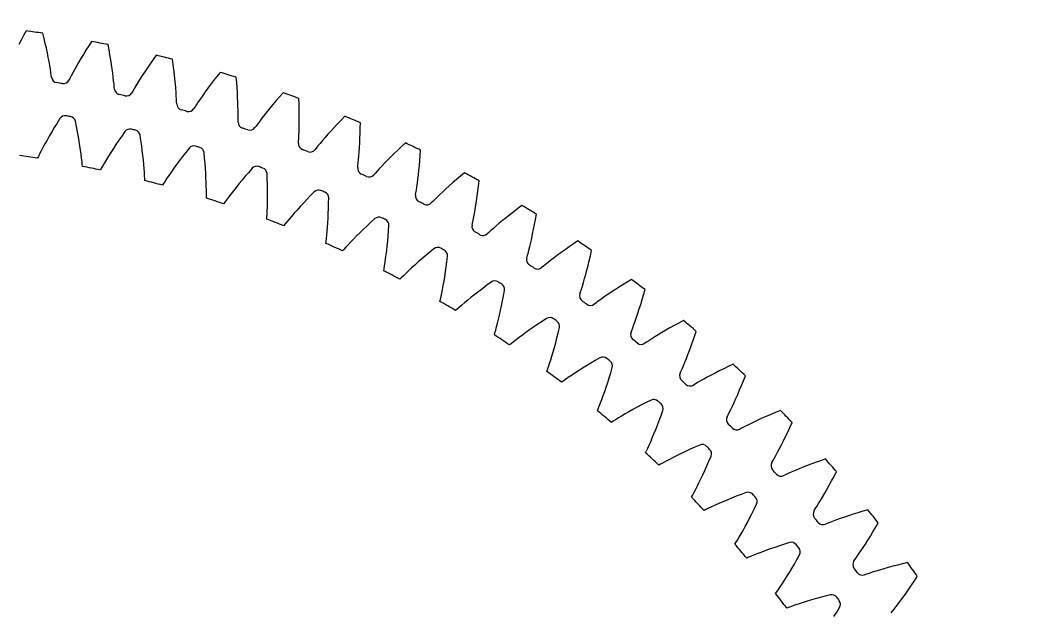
# Model space of a CAD drawing. Header units: millimetres. Extents: x -86 to 86, y -86 to 86.
# Drawn here: x -9.44 to 39.24, y 33.87 to 62.46 of the extents above; entities that cross this region are included whole.
import ezdxf

# ---------------------------------------------------------------- set-up
doc = ezdxf.new("R2010")
doc.units = ezdxf.units.MM

msp = doc.modelspace()

# ---------------------------------------------------------------- linework, layer by layer
at = {"layer": 'outer'}
msp.add_circle((0, 0), 85.663286, dxfattribs=at)
at = {"layer": 'thin_ring_external'}
for p, q in [((-9.151933, 61.939969), (-9.278963, 61.717697)), ((-8.286001, 61.577283), (-8.346419, 61.826062)), ((-9.399429, 61.50149), (-9.513263, 61.291906)), ((-9.278963, 61.717697), (-9.399429, 61.50149)), ((-8.230206, 61.336151), (-8.286001, 61.577283)), ((-6.000131, 61.432915), (-6.138344, 61.217419)), ((-8.178948, 61.103222), (-8.230206, 61.336151)), ((-8.132139, 60.879164), (-8.178948, 61.103222)), ((-8.0897, 60.664806), (-8.132139, 60.879164)), ((-6.269693, 61.007645), (-6.39408, 60.804147)), ((-6.138344, 61.217419), (-6.269693, 61.007645)), ((-5.153847, 61.026487), (-5.201484, 61.278026)), ((-5.110438, 60.782821), (-5.153847, 61.026487)), ((-8.051559, 60.461204), (-8.0897, 60.664806)), ((-8.017671, 60.26977), (-8.051559, 60.461204)), ((-6.621364, 60.418769), (-6.72379, 60.238721)), ((-6.511368, 60.607585), (-6.621364, 60.418769)), ((-6.39408, 60.804147), (-6.511368, 60.607585)), ((-5.07114, 60.547578), (-5.110438, 60.782821)), ((-5.035833, 60.321422), (-5.07114, 60.547578)), ((-3.027367, 60.557432), (-3.169256, 60.354638)), ((-2.878331, 60.765589), (-3.027367, 60.557432)), ((-2.053903, 60.31648), (-2.088635, 60.570123)), ((-7.988036, 60.092512), (-8.017671, 60.26977)), ((-7.962771, 59.932578), (-7.988036, 60.092512)), ((-7.942308, 59.795875), (-7.962771, 59.932578)), ((-6.904026, 59.910874), (-6.980045, 59.767911)), ((-6.818229, 60.06879), (-6.904026, 59.910874)), ((-6.72379, 60.238721), (-6.818229, 60.06879)), ((-5.004394, 60.105176), (-5.035833, 60.321422)), ((-4.976699, 59.899892), (-5.004394, 60.105176)), ((-4.95263, 59.706978), (-4.976699, 59.899892)), ((-3.431043, 59.96744), (-3.550536, 59.784487)), ((-3.303871, 60.157757), (-3.431043, 59.96744)), ((-3.169256, 60.354638), (-3.303871, 60.157757)), ((-2.022992, 60.070915), (-2.053903, 60.31648)), ((-1.995757, 59.833972), (-2.022992, 60.070915)), ((0.205323, 59.939733), (0.045852, 59.739457)), ((-7.927442, 59.702232), (-7.942308, 59.795875)), ((-7.043951, 59.645345), (-7.08853, 59.561662)), ((-6.980045, 59.767911), (-7.043951, 59.645345)), ((-4.932085, 59.528438), (-4.95263, 59.706978)), ((-4.915019, 59.367423), (-4.932085, 59.528438)), ((-3.765015, 59.445016), (-3.858763, 59.291687)), ((-3.662022, 59.609903), (-3.765015, 59.445016)), ((-3.550536, 59.784487), (-3.662022, 59.609903)), ((-1.972044, 59.606309), (-1.995757, 59.833972)), ((-1.951688, 59.388739), (-1.972044, 59.606309)), ((-0.106206, 59.544173), (-0.250699, 59.354421)), ((0.045852, 59.739457), (-0.106206, 59.544173)), ((1.005743, 59.449113), (0.984009, 59.704199)), ((1.024076, 59.20229), (1.005743, 59.449113)), ((-4.901563, 59.229853), (-4.915019, 59.367423)), ((-4.891497, 59.135573), (-4.901563, 59.229853)), ((-4.012064, 59.033649), (-4.060858, 58.952352)), ((-3.941982, 59.152792), (-4.012064, 59.033649)), ((-3.858763, 59.291687), (-3.941982, 59.152792)), ((-1.934511, 59.182309), (-1.951688, 59.388739)), ((-1.920323, 58.988417), (-1.934511, 59.182309)), ((-1.908921, 58.809062), (-1.920323, 58.988417)), ((-0.516101, 58.994233), (-0.636356, 58.82557)), ((-0.387422, 59.170847), (-0.516101, 58.994233)), ((-0.250699, 59.354421), (-0.387422, 59.170847)), ((1.039177, 58.964266), (1.024076, 59.20229)), ((1.051234, 58.735689), (1.039177, 58.964266)), ((3.242786, 58.9575), (3.073297, 58.765628)), ((-1.900099, 58.647385), (-1.908921, 58.809062)), ((-1.893685, 58.509307), (-1.900099, 58.647385)), ((-1.888447, 58.414636), (-1.893685, 58.509307)), ((-0.849088, 58.517814), (-0.939291, 58.38335)), ((-0.747633, 58.666157), (-0.849088, 58.517814)), ((-0.636356, 58.82557), (-0.747633, 58.666157)), ((1.060455, 58.517364), (1.051234, 58.735689)), ((1.067068, 58.310326), (1.060455, 58.517364)), ((2.911466, 58.578363), (2.757473, 58.396237)), ((3.073297, 58.765628), (2.911466, 58.578363)), ((4.017111, 58.426651), (4.008429, 58.682514)), ((4.022816, 58.179214), (4.017111, 58.426651)), ((-1.015365, 58.26794), (-1.068246, 58.189241)), ((-0.939291, 58.38335), (-1.015365, 58.26794)), ((1.071338, 58.115963), (1.067068, 58.310326)), ((1.073567, 57.936259), (1.071338, 58.115963)), ((1.074122, 57.774343), (1.073567, 57.936259)), ((2.474025, 58.050071), (2.345315, 57.887767)), ((2.611554, 58.219883), (2.474025, 58.050071)), ((2.757473, 58.396237), (2.611554, 58.219883)), ((4.025744, 57.940729), (4.022816, 58.179214)), ((4.026114, 57.711834), (4.025744, 57.940729)), ((1.073477, 57.636117), (1.074122, 57.774343)), ((1.073875, 57.541303), (1.073477, 57.636117)), ((2.020195, 57.461593), (1.938328, 57.350218)), ((2.117146, 57.591276), (2.020195, 57.461593)), ((2.226043, 57.734244), (2.117146, 57.591276)), ((2.345315, 57.887767), (2.226043, 57.734244)), ((4.020209, 57.286218), (4.024175, 57.493324)), ((4.024175, 57.493324), (4.026114, 57.711834)), ((5.875886, 57.45973), (5.712794, 57.285704)), ((6.047068, 57.638487), (5.875886, 57.45973)), ((6.226133, 57.821455), (6.047068, 57.638487)), ((6.972342, 57.25176), (6.976737, 57.507733)), ((1.938328, 57.350218), (1.881497, 57.274322)), ((4.007598, 56.912307), (4.014548, 57.09189)), ((4.014548, 57.09189), (4.020209, 57.286218)), ((5.558062, 57.117031), (5.412041, 56.954462)), ((5.712794, 57.285704), (5.558062, 57.117031)), ((6.956153, 56.766032), (6.965406, 57.004355)), ((6.965406, 57.004355), (6.972342, 57.25176)), ((3.987739, 56.51785), (3.992183, 56.612562)), ((3.992183, 56.612562), (3.999885, 56.750574)), ((3.999885, 56.750574), (4.007598, 56.912307)), ((5.032201, 56.514488), (4.928755, 56.389925)), ((5.148256, 56.65171), (5.032201, 56.514488)), ((5.275212, 56.798943), (5.148256, 56.65171)), ((5.412041, 56.954462), (5.275212, 56.798943)), ((6.931741, 56.31929), (6.944835, 56.537417)), ((6.944835, 56.537417), (6.956153, 56.766032)), ((9.147581, 56.534559), (8.959408, 56.360974)), ((4.841308, 56.282875), (4.780676, 56.20998)), ((4.928755, 56.389925), (4.841308, 56.282875)), ((6.901629, 55.918872), (6.917205, 56.112657)), ((6.917205, 56.112657), (6.931741, 56.31929)), ((8.607557, 56.025719), (8.444413, 55.865167)), ((8.779321, 56.19119), (8.607557, 56.025719)), ((8.959408, 56.360974), (8.779321, 56.19119)), ((9.863729, 55.927506), (9.881187, 56.182921)), ((6.854819, 55.44131), (6.869558, 55.578749)), ((6.869558, 55.578749), (6.885519, 55.739877)), ((6.885519, 55.739877), (6.901629, 55.918872)), ((8.145691, 55.561936), (8.011383, 55.421377)), ((8.290282, 55.710266), (8.145691, 55.561936)), ((8.444413, 55.865167), (8.290282, 55.710266)), ((9.822758, 55.443238), (9.844168, 55.680778)), ((9.844168, 55.680778), (9.863729, 55.927506)), ((6.845545, 55.346949), (6.854819, 55.44131)), ((7.686002, 55.068697), (7.621727, 54.998993)), ((7.778801, 55.171142), (7.686002, 55.068697)), ((7.888473, 55.290261), (7.778801, 55.171142)), ((8.011383, 55.421377), (7.888473, 55.290261)), ((9.775568, 54.998325), (9.799782, 55.215499)), ((9.799782, 55.215499), (9.822758, 55.443238)), ((11.999509, 55.100172), (11.802718, 54.936421)), ((9.699821, 54.422029), (9.72505, 54.599967)), ((9.72505, 54.599967), (9.7505, 54.792704)), ((9.7505, 54.792704), (9.775568, 54.998325)), ((11.434207, 54.61957), (11.263079, 54.467557)), ((11.614197, 54.776054), (11.434207, 54.61957)), ((11.802718, 54.936421), (11.614197, 54.776054)), ((12.683726, 54.457344), (12.714203, 54.711534)), ((9.639835, 54.031654), (9.653916, 54.125419)), ((9.653916, 54.125419), (9.675653, 54.261926)), ((9.675653, 54.261926), (9.699821, 54.422029)), ((10.807953, 54.046457), (10.678508, 53.921787)), ((10.949263, 54.179974), (10.807953, 54.046457)), ((11.101239, 54.320728), (10.949263, 54.179974)), ((11.263079, 54.467557), (11.101239, 54.320728)), ((12.618082, 53.975799), (12.651593, 54.211936)), ((12.651593, 54.211936), (12.683726, 54.457344)), ((10.464988, 53.710851), (10.397238, 53.644519)), ((10.562898, 53.808424), (10.464988, 53.710851)), ((10.678508, 53.921787), (10.562898, 53.808424)), ((12.548235, 53.533877), (12.583508, 53.74953)), ((12.583508, 53.74953), (12.618082, 53.975799)), ((12.443161, 52.962199), (12.477443, 53.138617)), ((12.477443, 53.138617), (12.512701, 53.329803)), ((12.512701, 53.329803), (12.548235, 53.533877)), ((14.185372, 53.070924), (14.006705, 52.927847)), ((14.373117, 53.218014), (14.185372, 53.070924)), ((14.56958, 53.368545), (14.373117, 53.218014)), ((14.774476, 53.522034), (14.56958, 53.368545)), ((15.424977, 52.845109), (15.468394, 53.09741)), ((12.363321, 52.575397), (12.382171, 52.66832)), ((12.382171, 52.66832), (12.41085, 52.803539)), ((12.41085, 52.803539), (12.443161, 52.962199)), ((13.678614, 52.656663), (13.530671, 52.530536)), ((13.837579, 52.789473), (13.678614, 52.656663)), ((14.006705, 52.927847), (13.837579, 52.789473)), ((15.334831, 52.367543), (15.380356, 52.601661)), ((15.380356, 52.601661), (15.424977, 52.845109)), ((13.171018, 52.212879), (13.099969, 52.150093)), ((13.273781, 52.305325), (13.171018, 52.212879)), ((13.39503, 52.412638), (13.273781, 52.305325)), ((13.530671, 52.530536), (13.39503, 52.412638)), ((15.242511, 51.929764), (15.288748, 52.143335)), ((15.288748, 52.143335), (15.334831, 52.367543)), ((15.151628, 51.538635), (15.196603, 51.727771)), ((15.196603, 51.727771), (15.242511, 51.929764)), ((17.252777, 51.661437), (17.048884, 51.521133)), ((17.465243, 51.804264), (17.252777, 51.661437)), ((15.032467, 51.073816), (15.068013, 51.207394)), ((15.068013, 51.207394), (15.108383, 51.364198)), ((15.108383, 51.364198), (15.151628, 51.538635)), ((16.492163, 51.120497), (16.326624, 50.995977)), ((16.668133, 51.250055), (16.492163, 51.120497)), ((16.853873, 51.383822), (16.668133, 51.250055)), ((17.048884, 51.521133), (16.853873, 51.383822)), ((18.080331, 51.095006), (18.136574, 51.344762)), ((15.008897, 50.981976), (15.032467, 51.073816)), ((15.90438, 50.665769), (15.79703, 50.57869)), ((16.030949, 50.76675), (15.90438, 50.665769)), ((16.172434, 50.877568), (16.030949, 50.76675)), ((16.326624, 50.995977), (16.172434, 50.877568)), ((17.965918, 50.622667), (18.023337, 50.854155)), ((18.023337, 50.854155), (18.080331, 51.095006)), ((15.79703, 50.57869), (15.722867, 50.519614)), ((17.795203, 49.990788), (17.851365, 50.190172)), ((17.851365, 50.190172), (17.908447, 50.401104)), ((17.908447, 50.401104), (17.965918, 50.622667)), ((17.688534, 49.632193), (17.740629, 49.804194)), ((17.740629, 49.804194), (17.795203, 49.990788)), ((19.634516, 49.689841), (19.432749, 49.562665)), ((19.845308, 49.819551), (19.634516, 49.689841)), ((20.064789, 49.951342), (19.845308, 49.819551)), ((17.569661, 49.25555), (17.59789, 49.346066)), ((17.59789, 49.346066), (17.64021, 49.477655)), ((17.64021, 49.477655), (17.688534, 49.632193)), ((18.886384, 49.202248), (18.726349, 49.091867)), ((19.058065, 49.318153), (18.886384, 49.202248)), ((19.240421, 49.438557), (19.058065, 49.318153)), ((19.432749, 49.562665), (19.240421, 49.438557)), ((20.573642, 48.973976), (20.64286, 49.211603)), ((20.64286, 49.211603), (20.711782, 49.458161)), ((18.336173, 48.812547), (18.259092, 48.757335)), ((18.44783, 48.894031), (18.336173, 48.812547)), ((18.57939, 48.988418), (18.44783, 48.894031)), ((18.726349, 49.091867), (18.57939, 48.988418)), ((20.435769, 48.527383), (20.504478, 48.745722)), ((20.504478, 48.745722), (20.573642, 48.973976)), ((20.301721, 48.123383), (20.367991, 48.319641)), ((20.367991, 48.319641), (20.435769, 48.527383)), ((20.12073, 47.618834), (20.176882, 47.770703)), ((20.176882, 47.770703), (20.237692, 47.93982)), ((20.237692, 47.93982), (20.301721, 48.123383)), ((22.123269, 47.728912), (21.915271, 47.612206)), ((22.340409, 47.84769), (22.123269, 47.728912)), ((22.566333, 47.968103), (22.340409, 47.84769)), ((20.038933, 47.400621), (20.071746, 47.489578)), ((20.071746, 47.489578), (20.12073, 47.618834)), ((21.351216, 47.280156), (21.185753, 47.17809)), ((21.528592, 47.387144), (21.351216, 47.280156)), ((21.716858, 47.498079), (21.528592, 47.387144)), ((21.915271, 47.612206), (21.716858, 47.498079)), ((23.105878, 47.199812), (23.1873, 47.44253)), ((20.781825, 46.919058), (20.702024, 46.867853)), ((20.897496, 46.994734), (20.781825, 46.919058)), ((21.033705, 47.08228), (20.897496, 46.994734)), ((21.185753, 47.17809), (21.033705, 47.08228)), ((22.864121, 46.527059), (22.943889, 46.741605)), ((22.943889, 46.741605), (23.024618, 46.966029)), ((23.024618, 46.966029), (23.105878, 47.199812)), ((22.70962, 46.130431), (22.785824, 46.323048)), ((22.785824, 46.323048), (22.864121, 46.527059)), ((22.503102, 45.635781), (22.566935, 45.784585)), ((22.566935, 45.784585), (22.636301, 45.950376)), ((22.636301, 45.950376), (22.70962, 46.130431)), ((24.963349, 45.859721), (24.731571, 45.751001)), ((22.410269, 45.422029), (22.447582, 45.509194)), ((22.447582, 45.509194), (22.503102, 45.635781)), ((23.897297, 45.332507), (23.71469, 45.234716)), ((24.090982, 45.433685), (23.897297, 45.332507)), ((24.294964, 45.537531), (24.090982, 45.433685)), ((24.50865, 45.643465), (24.294964, 45.537531)), ((24.731571, 45.751001), (24.50865, 45.643465)), ((25.462961, 45.064882), (25.55667, 45.303126)), ((23.127603, 44.903162), (23.045292, 44.856099)), ((23.246988, 44.972833), (23.127603, 44.903162)), ((23.387489, 45.05331), (23.246988, 44.972833)), ((23.544231, 45.141232), (23.387489, 45.05331)), ((23.71469, 45.234716), (23.544231, 45.141232)), ((25.277786, 44.615544), (25.369869, 44.835554)), ((25.369869, 44.835554), (25.462961, 45.064882)), ((25.098555, 44.205604), (25.187167, 44.405351)), ((25.187167, 44.405351), (25.277786, 44.615544)), ((24.852458, 43.67902), (24.930199, 43.841053)), ((24.930199, 43.841053), (25.012616, 44.017129)), ((25.012616, 44.017129), (25.098555, 44.205604)), ((24.677484, 43.324937), (24.719199, 43.410083)), ((24.719199, 43.410083), (24.78111, 43.53367)), ((24.78111, 43.53367), (24.852458, 43.67902)), ((26.565618, 43.344054), (26.356599, 43.250759)), ((26.784434, 43.438939), (26.565618, 43.344054)), ((27.012555, 43.534952), (26.784434, 43.438939)), ((27.249583, 43.631696), (27.012555, 43.534952)), ((25.634602, 42.906801), (25.490175, 42.833603)), ((25.79563, 42.986605), (25.634602, 42.906801)), ((25.970639, 43.071263), (25.79563, 42.986605)), ((26.158001, 43.159603), (25.970639, 43.071263)), ((26.356599, 43.250759), (26.158001, 43.159603)), ((27.707958, 42.812383), (27.813709, 43.045531)), ((25.367389, 42.770118), (25.282782, 42.72732)), ((25.490175, 42.833603), (25.367389, 42.770118)), ((27.398848, 42.167794), (27.500081, 42.373086)), ((27.500081, 42.373086), (27.603278, 42.588107)), ((27.603278, 42.588107), (27.707958, 42.812383)), ((27.204701, 41.788992), (27.300152, 41.972833)), ((27.300152, 41.972833), (27.398848, 42.167794)), ((26.948812, 41.317984), (27.027488, 41.459501)), ((27.027488, 41.459501), (27.113401, 41.617354)), ((27.113401, 41.617354), (27.204701, 41.788992)), ((26.834663, 41.114815), (26.880671, 41.19772)), ((26.880671, 41.19772), (26.948812, 41.317984)), ((28.5078, 40.954996), (28.304807, 40.8741)), ((28.72131, 41.037498), (28.5078, 40.954996)), ((28.944686, 41.121086), (28.72131, 41.037498)), ((29.177412, 41.205326), (28.944686, 41.121086)), ((29.41907, 41.28984), (29.177412, 41.205326)), ((27.495339, 40.525493), (27.408657, 40.48707)), ((27.621206, 40.582625), (27.495339, 40.525493)), ((27.769182, 40.648353), (27.621206, 40.582625)), ((27.934075, 40.71983), (27.769182, 40.648353)), ((28.113178, 40.795443), (27.934075, 40.71983)), ((28.304807, 40.8741), (28.113178, 40.795443)), ((29.719017, 40.229553), (29.835012, 40.448192)), ((29.835012, 40.448192), (29.95253, 40.675636)), ((29.493393, 39.820227), (29.604976, 40.020082)), ((29.604976, 40.020082), (29.719017, 40.229553)), ((29.180212, 39.28508), (29.280157, 39.451832)), ((29.280157, 39.451832), (29.384871, 39.63056)), ((29.384871, 39.63056), (29.493393, 39.820227)), ((28.926359, 38.877876), (29.000552, 38.994504)), ((29.000552, 38.994504), (29.086352, 39.13182)), ((29.086352, 39.13182), (29.180212, 39.28508)), ((28.876178, 38.797428), (28.926359, 38.877876)), ((30.332113, 38.481962), (30.136718, 38.413191)), ((30.538972, 38.552387), (30.332113, 38.481962)), ((30.756416, 38.623879), (30.538972, 38.552387)), ((30.983768, 38.695953), (30.756416, 38.623879)), ((31.220492, 38.768199), (30.983768, 38.695953)), ((31.46615, 38.840264), (31.220492, 38.768199)), ((29.505901, 38.175141), (29.41737, 38.141194)), ((29.634521, 38.225772), (29.505901, 38.175141)), ((29.78566, 38.283858), (29.634521, 38.225772)), ((29.953987, 38.346823), (29.78566, 38.283858)), ((30.136718, 38.413191), (29.953987, 38.346823)), ((31.711568, 37.766045), (31.838575, 37.978476)), ((31.838575, 37.978476), (31.967553, 38.199623)), ((31.465337, 37.368773), (31.586979, 37.56267)), ((31.586979, 37.56267), (31.711568, 37.766045)), ((31.12524, 36.850315), (31.233569, 37.011747)), ((31.233569, 37.011747), (31.347272, 37.184894)), ((31.347272, 37.184894), (31.465337, 37.368773)), ((30.850926, 36.456605), (30.930977, 36.569292)), ((30.930977, 36.569292), (31.023676, 36.702048)), ((31.023676, 36.702048), (31.12524, 36.850315)), ((30.796703, 36.378824), (30.850926, 36.456605)), ((32.444816, 36.0492), (32.23463, 35.989428)), ((32.665627, 36.109495), (32.444816, 36.0492)), ((32.896362, 36.169866), (32.665627, 36.109495)), ((33.136466, 36.229931), (32.896362, 36.169866)), ((33.385484, 36.289359), (33.136466, 36.229931)), ((31.393829, 35.725195), (31.303681, 35.695813)), ((31.524867, 35.769192), (31.393829, 35.725195)), ((31.678775, 35.819485), (31.524867, 35.769192)), ((31.850098, 35.873773), (31.678775, 35.819485)), ((32.035979, 35.930724), (31.850098, 35.873773)), ((32.23463, 35.989428), (32.035979, 35.930724)), ((33.713419, 35.409678), (33.853521, 35.623951)), ((33.440921, 35.007261), (33.575731, 35.20401)), ((33.575731, 35.20401), (33.713419, 35.409678)), ((33.059841, 34.475102), (33.182237, 34.642218)), ((33.182237, 34.642218), (33.309536, 34.819829)), ((33.309536, 34.819829), (33.440921, 35.007261)), ((32.735051, 34.048675), (32.834408, 34.176524)), ((32.834408, 34.176524), (32.94341, 34.319413)), ((32.94341, 34.319413), (33.059841, 34.475102)), ((32.591227, 33.865312), (32.649351, 33.940222)), ((32.649351, 33.940222), (32.735051, 34.048675))]:
    msp.add_line(p, q, dxfattribs=at)
for centre, radius, start, end in [((-17.5, 0), 62.5, 81.578323, 82.324116), ((-17.5, 0), 62.5, 78.651494, 79.397286), ((-17.5, 0), 62.5, 75.724665, 76.470457), ((-17.5, 0), 62.5, 72.797835, 73.543628), ((-7.629845, 59.740125), 0.3, 187.256485, 260.618445), ((-17.5, 0), 60.25, 80.357164, 80.618445), ((-7.357521, 59.694494), 0.3, 260.357164, 333.719125), ((-4.592353, 59.158221), 0.3, 184.329656, 257.691616), ((-4.322715, 59.098745), 0.3, 257.430335, 330.792295), ((-17.5, 0), 62.5, 69.871006, 70.616799), ((-17.5, 0), 60.25, 77.430335, 77.691616), ((-1.588537, 58.421981), 0.3, 181.402827, 254.764787), ((-17.5, 0), 60.25, 74.503506, 74.764787), ((-1.322287, 58.348814), 0.3, 254.503506, 327.865466), ((1.373769, 57.533324), 0.3, 178.475997, 251.837958), ((-17.5, 0), 62.5, 66.944177, 67.689969), ((-17.5, 0), 60.25, 71.576677, 71.837958), ((1.635936, 57.446658), 0.3, 251.576677, 324.938637), ((4.286835, 56.494569), 0.3, 175.549168, 248.911128), ((-17.5, 0), 62.5, 64.017348, 64.76314), ((-17.5, 0), 60.25, 68.649847, 68.911128), ((4.544234, 56.394629), 0.3, 248.649847, 322.011807), ((7.143061, 55.308426), 0.3, 172.622339, 245.984299), ((-17.5, 0), 60.25, 65.723018, 65.984299), ((-17.5, 0), 62.5, 61.090518, 61.836311), ((7.395022, 55.195474), 0.3, 245.723018, 319.084978), ((9.934997, 53.97799), 0.3, 169.69551, 243.05747), ((-17.5, 0), 60.25, 62.796189, 63.05747), ((10.180862, 53.85232), 0.3, 242.796189, 316.158149), ((-17.5, 0), 62.5, 58.163689, 58.909482), ((12.655358, 52.506732), 0.3, 166.76868, 240.13064), ((-17.5, 0), 60.25, 59.86936, 60.13064), ((12.894485, 52.368672), 0.3, 239.86936, 313.23132), ((-17.5, 0), 62.5, 55.23686, 55.982652), ((15.297047, 50.89849), 0.3, 163.841851, 237.203811), ((-17.5, 0), 60.25, 56.94253, 57.203811), ((15.528813, 50.748399), 0.3, 236.94253, 310.30449), ((-17.5, 0), 62.5, 52.310031, 53.055823), ((17.853172, 49.157459), 0.3, 160.915022, 234.276982), ((-17.5, 0), 60.25, 54.015701, 54.276982), ((18.076972, 48.99573), 0.3, 234.015701, 307.377661), ((-17.5, 0), 62.5, 49.383201, 50.128994), ((20.317065, 47.288182), 0.3, 157.988193, 231.350153), ((-17.5, 0), 60.25, 51.088872, 51.350153), ((20.532315, 47.115237), 0.3, 231.088872, 304.450832), ((-17.5, 0), 62.5, 46.456372, 47.202165), ((22.682297, 45.295535), 0.3, 155.061363, 228.423323), ((-17.5, 0), 60.25, 48.162042, 48.423323), ((22.888436, 45.111825), 0.3, 228.162042, 301.524003), ((-17.5, 0), 62.5, 43.529543, 44.275335), ((24.942698, 43.184718), 0.3, 152.134534, 225.496494), ((-17.5, 0), 60.25, 45.235213, 45.496494), ((25.139188, 42.990722), 0.3, 225.235213, 298.597173), ((27.092372, 40.961236), 0.3, 149.207705, 222.569665), ((-17.5, 0), 62.5, 40.602714, 41.348506), ((-17.5, 0), 60.25, 42.308384, 42.569665), ((27.278699, 40.75746), 0.3, 222.308384, 295.670344), ((29.125709, 38.630892), 0.3, 146.280875, 219.642836), ((-17.5, 0), 62.5, 37.675884, 38.421677), ((-17.5, 0), 60.25, 39.381555, 39.642836), ((29.301388, 38.417868), 0.3, 219.381555, 292.743515), ((31.037404, 36.199764), 0.3, 143.354046, 216.716006), ((-17.5, 0), 62.5, 34.749055, 35.494847), ((-17.5, 0), 60.25, 36.454725, 36.716006), ((31.201978, 35.978047), 0.3, 216.454725, 289.816686)]:
    msp.add_arc(centre, radius, start, end, dxfattribs=at)
at = {"layer": 'thin_ring_internal'}
for p, q in [((-7.665983, 57.491569), (-7.797583, 57.276803)), ((-7.528151, 57.712344), (-7.665983, 57.491569)), ((-6.729488, 57.323508), (-6.781951, 57.578432)), ((-7.921952, 57.068454), (-8.038974, 56.867204)), ((-7.797583, 57.276803), (-7.921952, 57.068454)), ((-6.680778, 57.076383), (-6.729488, 57.323508)), ((-6.636616, 56.83779), (-6.680778, 57.076383)), ((-4.391406, 57.081671), (-4.541088, 56.868753)), ((-8.250214, 56.48953), (-8.343797, 56.315539)), ((-8.148479, 56.67388), (-8.250214, 56.48953)), ((-8.038974, 56.867204), (-8.148479, 56.67388)), ((-6.596875, 56.608407), (-6.636616, 56.83779)), ((-6.561426, 56.38907), (-6.596875, 56.608407)), ((-4.684219, 56.661493), (-4.819781, 56.460247)), ((-4.541088, 56.868753), (-4.684219, 56.661493)), ((-3.615168, 56.6498), (-3.653631, 56.907209)), ((-3.580026, 56.400384), (-3.615168, 56.6498)), ((-8.50359, 56.007471), (-8.566478, 55.881975)), ((-8.428615, 56.15385), (-8.50359, 56.007471)), ((-8.343797, 56.315539), (-8.428615, 56.15385)), ((-6.530141, 56.180849), (-6.561426, 56.38907)), ((-6.502897, 55.985175), (-6.530141, 56.180849)), ((-6.479595, 55.804082), (-6.502897, 55.985175)), ((-5.067517, 56.078632), (-5.179167, 55.900113)), ((-4.947619, 56.265687), (-5.067517, 56.078632)), ((-4.819781, 56.460247), (-4.947619, 56.265687)), ((-3.548959, 56.159736), (-3.580026, 56.400384)), ((-3.521804, 55.928525), (-3.548959, 56.159736)), ((-1.454867, 56.076217), (-1.609103, 55.877083)), ((-1.293781, 56.280644), (-1.454867, 56.076217)), ((-0.542285, 55.807028), (-0.566635, 56.066153)), ((-8.566478, 55.881975), (-8.608799, 55.796026)), ((-6.460197, 55.640767), (-6.479595, 55.804082)), ((-6.44487, 55.501235), (-6.460197, 55.640767)), ((-6.435076, 55.405933), (-6.44487, 55.501235)), ((-5.375633, 55.574676), (-5.45849, 55.43261)), ((-5.282113, 55.731493), (-5.375633, 55.574676)), ((-5.179167, 55.900113), (-5.282113, 55.731493)), ((-3.498386, 55.707579), (-3.521804, 55.928525)), ((-3.478518, 55.497961), (-3.498386, 55.707579)), ((-3.462, 55.30109), (-3.478518, 55.497961)), ((-1.893724, 55.496252), (-2.023659, 55.316023)), ((-1.755453, 55.683541), (-1.893724, 55.496252)), ((-1.609103, 55.877083), (-1.755453, 55.683541)), ((-0.520817, 55.556065), (-0.542285, 55.807028)), ((-0.502938, 55.314079), (-0.520817, 55.556065)), ((-5.528138, 55.310736), (-5.575089, 55.227226)), ((-5.45849, 55.43261), (-5.528138, 55.310736)), ((-3.448622, 55.118996), (-3.462, 55.30109)), ((-3.438172, 54.954865), (-3.448622, 55.118996)), ((-2.144891, 55.143868), (-2.256891, 54.981121)), ((-2.023659, 55.316023), (-2.144891, 55.143868)), ((-0.488449, 55.08173), (-0.502938, 55.314079)), ((-0.477132, 54.859835), (-0.488449, 55.08173)), ((1.583469, 55.116328), (1.418588, 54.925914)), ((1.755478, 55.311653), (1.583469, 55.116328)), ((2.479988, 54.797705), (2.469826, 55.057774)), ((-3.430487, 54.814704), (-3.438172, 54.954865)), ((-3.425912, 54.71901), (-3.430487, 54.814704)), ((-2.525526, 54.574427), (-2.576968, 54.493606)), ((-2.449327, 54.692316), (-2.525526, 54.574427)), ((-2.358836, 54.829646), (-2.449327, 54.692316)), ((-2.256891, 54.981121), (-2.358836, 54.829646)), ((-0.468741, 54.649445), (-0.477132, 54.859835)), ((-0.462999, 54.451966), (-0.468741, 54.649445)), ((1.113595, 54.561194), (0.974012, 54.38833)), ((1.261888, 54.740653), (1.113595, 54.561194)), ((1.418588, 54.925914), (1.261888, 54.740653)), ((2.48772, 54.545945), (2.479988, 54.797705)), ((2.492358, 54.303344), (2.48772, 54.545945)), ((-0.459584, 54.269413), (-0.462999, 54.451966)), ((-0.458113, 54.104956), (-0.459584, 54.269413)), ((-0.458094, 53.964585), (-0.458113, 54.104956)), ((0.722839, 54.066664), (0.612775, 53.920982)), ((0.843559, 54.223052), (0.722839, 54.066664)), ((0.974012, 54.38833), (0.843559, 54.223052)), ((2.494136, 54.07055), (2.492358, 54.303344)), ((2.493319, 53.848368), (2.494136, 54.07055)), ((4.747271, 54.177591), (4.564852, 53.991951)), ((-0.458751, 53.868784), (-0.458094, 53.964585)), ((0.432395, 53.675247), (0.376617, 53.597356)), ((0.514919, 53.788799), (0.432395, 53.675247)), ((0.612775, 53.920982), (0.514919, 53.788799)), ((2.485158, 53.440336), (2.490209, 53.637833)), ((2.490209, 53.637833), (2.493319, 53.848368)), ((4.223235, 53.634397), (4.065364, 53.463305)), ((4.389819, 53.810825), (4.223235, 53.634397)), ((4.564852, 53.991951), (4.389819, 53.810825)), ((5.436606, 53.373038), (5.442634, 53.624845)), ((5.442634, 53.624845), (5.446689, 53.88508)), ((2.46344, 52.953414), (2.471087, 53.093577)), ((2.471087, 53.093577), (2.478598, 53.257868)), ((2.478598, 53.257868), (2.485158, 53.440336)), ((3.777266, 53.140414), (3.648185, 52.990851)), ((3.916549, 53.298321), (3.777266, 53.140414)), ((4.065364, 53.463305), (3.916549, 53.298321)), ((5.417051, 52.898002), (5.427988, 53.130545)), ((5.427988, 53.130545), (5.436606, 53.373038)), ((2.457552, 52.857792), (2.46344, 52.953414)), ((3.3368, 52.615879), (3.276851, 52.54115)), ((3.425401, 52.724755), (3.3368, 52.615879)), ((3.530329, 52.851397), (3.425401, 52.724755)), ((3.648185, 52.990851), (3.530329, 52.851397)), ((5.389499, 52.466145), (5.404103, 52.676196)), ((5.404103, 52.676196), (5.417051, 52.898002)), ((7.480385, 52.70644), (7.295722, 52.535143)), ((7.672669, 52.881841), (7.480385, 52.70644)), ((5.357156, 52.087381), (5.373671, 52.269219)), ((5.373671, 52.269219), (5.389499, 52.466145)), ((6.952773, 52.205859), (6.795171, 52.049248)), ((7.119752, 52.368075), (6.952773, 52.205859)), ((7.295722, 52.535143), (7.119752, 52.368075)), ((8.317039, 52.040844), (8.33681, 52.291947)), ((8.33681, 52.291947), (8.35507, 52.551573)), ((5.314294, 51.689051), (5.325395, 51.784209)), ((5.325395, 51.784209), (5.340684, 51.923746)), ((5.340684, 51.923746), (5.357156, 52.087381)), ((6.385121, 51.624083), (6.273434, 51.50336)), ((6.510417, 51.756893), (6.385121, 51.624083)), ((6.647472, 51.899183), (6.510417, 51.756893)), ((6.795171, 52.049248), (6.647472, 51.899183)), ((8.271573, 51.567585), (8.295193, 51.799185)), ((8.295193, 51.799185), (8.317039, 52.040844)), ((6.179019, 51.399485), (6.115079, 51.328141)), ((6.273434, 51.50336), (6.179019, 51.399485)), ((8.19392, 50.94211), (8.220479, 51.137878)), ((8.220479, 51.137878), (8.246531, 51.346818)), ((8.246531, 51.346818), (8.271573, 51.567585)), ((10.321367, 51.263632), (10.127625, 51.102675)), ((10.522943, 51.428271), (10.321367, 51.263632)), ((8.142117, 50.598953), (8.1675, 50.761446)), ((8.1675, 50.761446), (8.19392, 50.94211)), ((9.601287, 50.64484), (9.445613, 50.503065)), ((9.767206, 50.792611), (9.601287, 50.64484)), ((9.942794, 50.945466), (9.767206, 50.792611)), ((10.127625, 51.102675), (9.942794, 50.945466)), ((11.120425, 50.553341), (11.153878, 50.802989)), ((11.153878, 50.802989), (11.186289, 51.06123)), ((8.102949, 50.36605), (8.11923, 50.46046)), ((8.11923, 50.46046), (8.142117, 50.598953)), ((9.16863, 50.242702), (9.050517, 50.128258)), ((9.300992, 50.368471), (9.16863, 50.242702)), ((9.445613, 50.503065), (9.300992, 50.368471)), ((11.049182, 50.083271), (11.085414, 50.313235)), ((11.085414, 50.313235), (11.120425, 50.553341)), ((8.950571, 50.029694), (8.88283, 49.961948)), ((9.050517, 50.128258), (8.950571, 50.029694)), ((10.937488, 49.462969), (10.974698, 49.656995)), ((10.974698, 49.656995), (11.012121, 49.864201)), ((11.012121, 49.864201), (11.049182, 50.083271)), ((13.079318, 49.667834), (12.877076, 49.517697)), ((13.289584, 49.821219), (13.079318, 49.667834)), ((10.867023, 49.123154), (10.901242, 49.284017)), ((10.901242, 49.284017), (10.937488, 49.462969)), ((12.500262, 49.227778), (12.326521, 49.089288)), ((12.683936, 49.370816), (12.500262, 49.227778)), ((12.877076, 49.517697), (12.683936, 49.370816)), ((13.885432, 49.162415), (13.931897, 49.418501)), ((10.815195, 48.892737), (10.836607, 48.986117)), ((10.836607, 48.986117), (10.867023, 49.123154)), ((11.87255, 48.711377), (11.748364, 48.603554)), ((12.011582, 48.82973), (11.87255, 48.711377)), ((12.163337, 48.956225), (12.011582, 48.82973)), ((12.326521, 49.089288), (12.163337, 48.956225)), ((13.790325, 48.677131), (13.838396, 48.914967)), ((13.838396, 48.914967), (13.885432, 49.162415)), ((11.643184, 48.510595), (11.571844, 48.44665)), ((11.748364, 48.603554), (11.643184, 48.510595)), ((13.643938, 48.027916), (13.692621, 48.232769)), ((13.692621, 48.232769), (13.741589, 48.449489)), ((13.741589, 48.449489), (13.790325, 48.677131)), ((13.550223, 47.659506), (13.596188, 47.836212)), ((13.596188, 47.836212), (13.643938, 48.027916)), ((15.53587, 47.784938), (15.334997, 47.648824)), ((15.746009, 47.923807), (15.53587, 47.784938)), ((15.964338, 48.065481), (15.746009, 47.923807)), ((13.442937, 47.273509), (13.469417, 47.36558)), ((13.469417, 47.36558), (13.50727, 47.500752)), ((13.50727, 47.500752), (13.550223, 47.659506)), ((14.792535, 47.263282), (14.634098, 47.145262)), ((14.962742, 47.387234), (14.792535, 47.263282)), ((15.143786, 47.51603), (14.962742, 47.387234)), ((15.334997, 47.648824), (15.143786, 47.51603)), ((16.462841, 47.130611), (16.52332, 47.375122)), ((16.52332, 47.375122), (16.5837, 47.628288)), ((14.248822, 46.846721), (14.174097, 46.786767)), ((14.358921, 46.933798), (14.248822, 46.846721)), ((14.488811, 47.034678), (14.358921, 46.933798)), ((14.634098, 47.145262), (14.488811, 47.034678)), ((16.340759, 46.671114), (16.401854, 46.895755)), ((16.401854, 46.895755), (16.462841, 47.130611)), ((16.162084, 46.066692), (16.220232, 46.255503)), ((16.220232, 46.255503), (16.280029, 46.457392)), ((16.280029, 46.457392), (16.340759, 46.671114)), ((16.05498, 45.736588), (16.106538, 45.892761)), ((16.106538, 45.892761), (16.162084, 46.066692)), ((17.888066, 45.784629), (17.689888, 45.662475)), ((18.096072, 45.909571), (17.888066, 45.784629)), ((18.313481, 46.036757), (18.096072, 45.909571)), ((18.539221, 46.166297), (18.313481, 46.036757)), ((15.978333, 45.513198), (16.009802, 45.603686)), ((16.009802, 45.603686), (16.05498, 45.736588)), ((17.160714, 45.320095), (17.009604, 45.217609)), ((17.325359, 45.429285), (17.160714, 45.320095)), ((17.502081, 45.543758), (17.325359, 45.429285)), ((17.689888, 45.662475), (17.502081, 45.543758)), ((18.985927, 45.205598), (19.059669, 45.446442)), ((19.059669, 45.446442), (19.133784, 45.695933)), ((16.759709, 45.043038), (16.681822, 44.987254)), ((16.874399, 45.123973), (16.759709, 45.043038)), ((17.009604, 45.217609), (16.874399, 45.123973)), ((18.838935, 44.753454), (18.912206, 44.974423)), ((18.912206, 44.974423), (18.985927, 45.205598)), ((18.62752, 44.159692), (18.695891, 44.345045)), ((18.695891, 44.345045), (18.766624, 44.543367)), ((18.766624, 44.543367), (18.838935, 44.753454)), ((18.45018, 43.705693), (18.502549, 43.835929)), ((18.502549, 43.835929), (18.562558, 43.989053)), ((18.562558, 43.989053), (18.62752, 44.159692)), ((20.550041, 43.897191), (20.335523, 43.783795)), ((20.774072, 44.012315), (20.550041, 43.897191)), ((21.006549, 44.129334), (20.774072, 44.012315)), ((18.413817, 43.617058), (18.45018, 43.705693)), ((19.583888, 43.359674), (19.427407, 43.265593)), ((19.75425, 43.45971), (19.583888, 43.359674)), ((19.936959, 43.564362), (19.75425, 43.45971)), ((20.13097, 43.672645), (19.936959, 43.564362)), ((20.335523, 43.783795), (20.13097, 43.672645)), ((21.400125, 43.145675), (21.486909, 43.382132)), ((21.486909, 43.382132), (21.574538, 43.627203)), ((19.168352, 43.10493), (19.087534, 43.053482)), ((19.287291, 43.17948), (19.168352, 43.10493)), ((19.427407, 43.265593), (19.287291, 43.17948)), ((21.228661, 42.702232), (21.31389, 42.918871)), ((21.31389, 42.918871), (21.400125, 43.145675)), ((21.063528, 42.302245), (21.144985, 42.496408)), ((21.144985, 42.496408), (21.228661, 42.702232)), ((20.842672, 41.804447), (20.910954, 41.954065)), ((20.910954, 41.954065), (20.985136, 42.120901)), ((20.985136, 42.120901), (21.063528, 42.302245)), ((23.358958, 41.960672), (23.120437, 41.856523)), ((20.74212, 41.590748), (20.783269, 41.677264)), ((20.783269, 41.677264), (20.842672, 41.804447)), ((22.260112, 41.454952), (22.07196, 41.360435)), ((22.459746, 41.552479), (22.260112, 41.454952)), ((22.670063, 41.652293), (22.459746, 41.552479)), ((22.890454, 41.753805), (22.670063, 41.652293)), ((23.120437, 41.856523), (22.890454, 41.753805)), ((23.797797, 41.188353), (23.898679, 41.428273)), ((21.467562, 41.038179), (21.384055, 40.991221)), ((21.590394, 41.106122), (21.467562, 41.038179)), ((21.735004, 41.184455), (21.590394, 41.106122)), ((21.896389, 41.269851), (21.735004, 41.184455)), ((22.07196, 41.360435), (21.896389, 41.269851)), ((23.599737, 40.735231), (23.69823, 40.956988)), ((23.69823, 40.956988), (23.797797, 41.188353)), ((23.408015, 40.322622), (23.502806, 40.52357)), ((23.502806, 40.52357), (23.599737, 40.735231)), ((23.144716, 39.793869), (23.227898, 39.956406)), ((23.227898, 39.956406), (23.316076, 40.133197)), ((23.316076, 40.133197), (23.408015, 40.322622)), ((22.956293, 39.440314), (23.002105, 39.524454)), ((23.002105, 39.524454), (23.068365, 39.648203)), ((23.068365, 39.648203), (23.144716, 39.793869)), ((25.110326, 39.485809), (24.884721, 39.396484)), ((25.345576, 39.575815), (25.110326, 39.485809)), ((25.589427, 39.666783), (25.345576, 39.575815)), ((23.925508, 38.980407), (23.776837, 38.910088)), ((24.091316, 39.056862), (23.925508, 38.980407)), ((24.271572, 39.137723), (24.091316, 39.056862)), ((24.464604, 39.221825), (24.271572, 39.137723)), ((24.669267, 39.308304), (24.464604, 39.221825)), ((24.884721, 39.396484), (24.669267, 39.308304)), ((25.985436, 38.871651), (26.099269, 39.105705)), ((23.650477, 38.848954), (23.564531, 38.806627)), ((23.776837, 38.910088), (23.650477, 38.848954)), ((25.762928, 38.430022), (25.873383, 38.646069)), ((25.873383, 38.646069), (25.985436, 38.871651)), ((25.446813, 37.844377), (25.548959, 38.028499)), ((25.548959, 38.028499), (25.654582, 38.22397)), ((25.654582, 38.22397), (25.762928, 38.430022)), ((25.172986, 37.373633), (25.257178, 37.514913)), ((25.257178, 37.514913), (25.349112, 37.672664)), ((25.349112, 37.672664), (25.446813, 37.844377)), ((25.049729, 37.172175), (25.100068, 37.253688)), ((25.100068, 37.253688), (25.172986, 37.373633)), ((26.972886, 37.0231), (26.752937, 36.946818)), ((27.203032, 37.099972), (26.972886, 37.0231)), ((27.442846, 37.176996), (27.203032, 37.099972)), ((27.691301, 37.254513), (27.442846, 37.176996)), ((25.710584, 36.543788), (25.622454, 36.506218)), ((25.840093, 36.597931), (25.710584, 36.543788)), ((25.992383, 36.660026), (25.840093, 36.597931)), ((26.162118, 36.727312), (25.992383, 36.660026)), ((26.346521, 36.798209), (26.162118, 36.727312)), ((26.543858, 36.871644), (26.346521, 36.798209)), ((26.752937, 36.946818), (26.543858, 36.871644)), ((28.043298, 36.438942), (28.169742, 36.666429)), ((27.797004, 36.010122), (27.919093, 36.219815)), ((27.919093, 36.219815), (28.043298, 36.438942)), ((27.449379, 35.442614), (27.561428, 35.620883)), ((27.561428, 35.620883), (27.677568, 35.810295)), ((27.677568, 35.810295), (27.797004, 36.010122)), ((27.150254, 34.987526), (27.242035, 35.123997)), ((27.242035, 35.123997), (27.342448, 35.276493)), ((27.342448, 35.276493), (27.449379, 35.442614)), ((27.01618, 34.793099), (27.070895, 34.871741)), ((27.070895, 34.871741), (27.150254, 34.987526)), ((29.162327, 34.603414), (28.928326, 34.539225)), ((29.405989, 34.667228), (29.162327, 34.603414)), ((29.658307, 34.73106), (29.405989, 34.667228)), ((27.641733, 34.129562), (27.551683, 34.09686)), ((27.774005, 34.176551), (27.641733, 34.129562)), ((27.929459, 34.230238), (27.774005, 34.176551)), ((28.102616, 34.288154), (27.929459, 34.230238)), ((28.290615, 34.348875), (28.102616, 34.288154)), ((28.491667, 34.411424), (28.290615, 34.348875)), ((28.70454, 34.475068), (28.491667, 34.411424)), ((28.928326, 34.539225), (28.70454, 34.475068)), ((29.96524, 33.897484), (30.103919, 34.117727)), ((29.829255, 33.685467), (29.96524, 33.897484))]:
    msp.add_line(p, q, dxfattribs=at)
for centre, radius, start, end in [((-7.276542, 57.548965), 0.3, 79.926611, 147.002957), ((-17.5, 0), 58.75, 79.725563, 79.926611), ((-7.07467, 57.512738), 0.3, 12.649217, 79.725563), ((-4.149093, 56.904796), 0.3, 76.796176, 143.872522), ((-17.5, 0), 58.75, 76.595129, 76.796176), ((-3.949501, 56.857598), 0.3, 9.518782, 76.595129), ((-1.061489, 56.0908), 0.3, 73.665741, 140.742087), ((-17.5, 0), 58.75, 73.464694, 73.665741), ((-0.864772, 56.032773), 0.3, 6.388347, 73.464694), ((-17.5, 0), 56.5, 80.945935, 81.836674), ((-17.5, 0), 56.5, 77.8155, 78.706239), ((1.977056, 55.109408), 0.3, 70.535306, 137.611653), ((-17.5, 0), 58.75, 70.334259, 70.535306), ((2.170311, 55.040725), 0.3, 3.257913, 70.334259), ((-17.5, 0), 56.5, 74.685066, 75.575804), ((4.957474, 53.963547), 0.3, 67.404871, 134.481218), ((-17.5, 0), 58.75, 67.203824, 67.404871), ((5.14669, 53.884413), 0.3, 0.127478, 67.203824), ((-17.5, 0), 56.5, 71.554631, 72.445369), ((-17.5, 0), 56.5, 68.424196, 69.314934), ((7.87087, 52.656638), 0.3, 64.274437, 131.350783), ((-17.5, 0), 58.75, 64.073389, 64.274437), ((8.055482, 52.567289), 0.3, 356.997043, 64.073389), ((-17.5, 0), 56.5, 65.293761, 66.1845), ((10.708549, 51.19258), 0.3, 61.144002, 128.220348), ((-17.5, 0), 58.75, 60.942955, 61.144002), ((10.888006, 51.093283), 0.3, 353.866608, 60.942955), ((-17.5, 0), 56.5, 62.163326, 63.054065), ((13.462043, 49.575744), 0.3, 58.013567, 125.089913), ((-17.5, 0), 58.75, 57.81252, 58.013567), ((13.63581, 49.466795), 0.3, 350.736174, 57.81252), ((-17.5, 0), 56.5, 59.032892, 59.92363), ((16.123134, 47.810954), 0.3, 54.883132, 121.959479), ((-17.5, 0), 58.75, 54.682085, 54.883132), ((16.290692, 47.692679), 0.3, 347.605739, 54.682085), ((-17.5, 0), 56.5, 55.902457, 56.793195), ((18.68388, 45.903478), 0.3, 51.752697, 118.829044), ((-17.5, 0), 58.75, 51.55165, 51.752697), ((18.844729, 45.776229), 0.3, 344.475304, 51.55165), ((-17.5, 0), 56.5, 52.772022, 53.662761), ((21.13664, 43.859008), 0.3, 48.622263, 115.698609), ((-17.5, 0), 58.75, 48.421216, 48.622263), ((21.2903, 43.723165), 0.3, 341.344869, 48.421216), ((-17.5, 0), 56.5, 49.641587, 50.532326), ((23.474092, 41.683645), 0.3, 45.491828, 112.568174), ((-17.5, 0), 58.75, 45.290781, 45.491828), ((-17.5, 0), 56.5, 46.511152, 47.401891), ((23.620105, 41.539613), 0.3, 338.214434, 45.290781), ((-17.5, 0), 56.5, 43.380718, 44.271456), ((25.689262, 39.383882), 0.3, 42.361393, 109.437739), ((-17.5, 0), 58.75, 42.160346, 42.361393), ((25.827191, 39.232091), 0.3, 335.084, 42.160346), ((-17.5, 0), 56.5, 40.250283, 41.141021), ((27.775538, 36.966582), 0.3, 39.230958, 106.307305), ((-17.5, 0), 58.75, 39.029911, 39.230958), ((27.904972, 36.807485), 0.3, 331.953565, 39.029911), ((-17.5, 0), 56.5, 37.119848, 38.010587), ((29.726694, 34.438959), 0.3, 36.100524, 103.17687), ((-17.5, 0), 58.75, 35.899476, 36.100524), ((29.847247, 34.273032), 0.3, 328.82313, 35.899476)]:
    msp.add_arc(centre, radius, start, end, dxfattribs=at)

doc.saveas('drawing.dxf')
